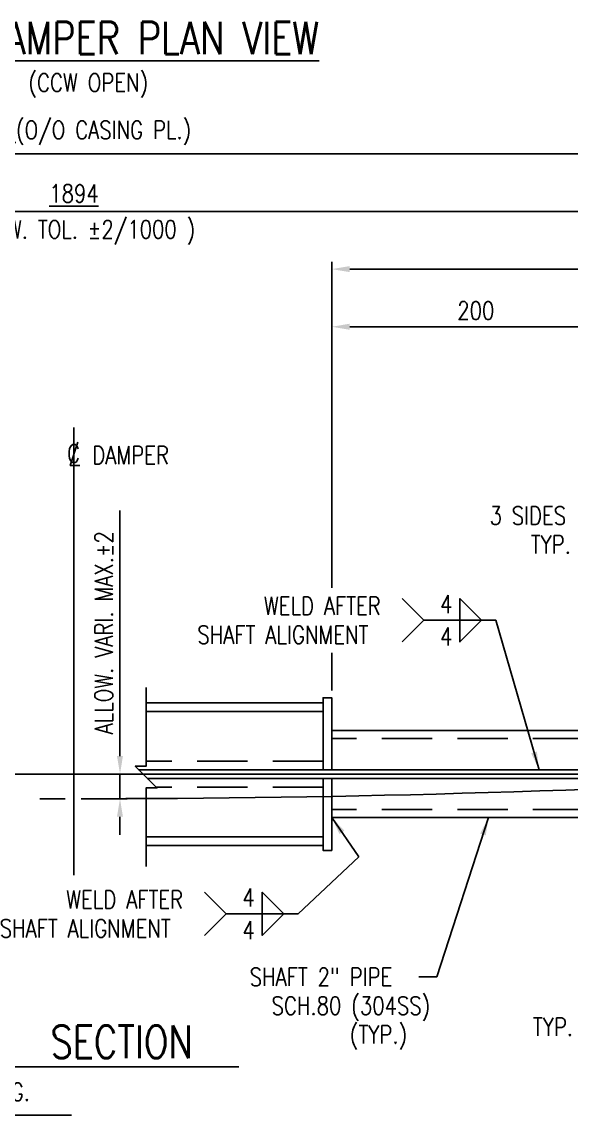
# Model space of a CAD drawing. Header units: millimetres. Extents: x 0 to 134087, y -49114 to 20834.
# Drawn here: x 85438 to 86201, y -28789 to -27272 of the extents above; entities that cross this region are included whole.
import ezdxf
from ezdxf.enums import TextEntityAlignment as Align

# ---------------------------------------------------------------- set-up
doc = ezdxf.new("R2010")
doc.units = ezdxf.units.MM
doc.header["$LTSCALE"] = 35
doc.linetypes.add('JNK-CENTER', pattern=[34, 30, -1.5, 1, -1.5])
doc.linetypes.add('JNK-HIDDEN', pattern=[3, 2, -1])
for name, color, linetype in [('CEN-R', 1, 'JNK-CENTER'), ('CON-C', 4, 'Continuous'), ('CON-G', 3, 'Continuous'), ('CON-W', 7, 'Continuous'), ('CON-Y', 2, 'Continuous'), ('Dim-W', 7, 'Continuous'), ('HID-Y', 2, 'JNK-HIDDEN'), ('STL-OBJT', 7, 'Continuous'), ('TXT-C', 4, 'Continuous'), ('TXT-Y', 2, 'Continuous')]:
    doc.layers.add(name, color=color, linetype=linetype)
doc.styles.add('SIMPLEX', font='simplex.shx', dxfattribs={"width": 0.8})
doc.dimstyles.new('DIM10x2', dxfattribs={"dimscale": 10, "dimtxt": 2.5, "dimasz": 2.5, "dimexe": 1, "dimexo": 1, "dimgap": 1, "dimtad": 1, "dimdec": 0, "dimlfac": 0.5, "dimdsep": 46, "dimtxsty": 'SIMPLEX', "dimcen": 0, "dimclrd": 256, "dimclre": 256, "dimclrt": 2, "dimadec": 1, "dimazin": 2, "dimtfac": 1, "dimtdec": 0, "dimtix": 1, "dimtmove": 2, "dimatfit": 3, "dimfxl": 1, "dimarcsym": 1})

# ---------------------------------------------------------------- blocks, each defined once
blk = doc.blocks.new('*D1773')
at = {"layer": 'CON-W', "lineweight": -2, "transparency": 16777216}
for p, q in [((84567.3, -27602.5), (84567.3, -27445)), ((86453.6, -27567.5), (86453.6, -27445)), ((84592.3, -27455), (86428.6, -27455)), ((84567.3, -27959.2), (84567.3, -27627.5)), ((86453.6, -27959.2), (86453.6, -27627.5))]:
    blk.add_line(p, q, dxfattribs=at)
at = {"layer": 'CON-W', "transparency": 16777216}
for points in [[(84592.3, -27450.8), (84592.3, -27459.2), (84567.3, -27455)], [(86428.6, -27450.8), (86428.6, -27459.2), (86453.6, -27455)]]:
    blk.add_solid(points, dxfattribs=at)
at = {"layer": 'DEFPOINTS', "color": 0, "transparency": 16777216}
for p in [(86453.6, -27455), (84567.3, -27969.2), (86453.6, -27969.2)]:
    blk.add_point(p, dxfattribs=at)
at = {"layer": 'CON-W', "color": 2, "transparency": 16777216, "insert": (85510.4, -27425.9), "char_height": 25, "attachment_point": 5, "style": 'SIMPLEX'}
blk.add_mtext('{\\L2260} (O/O CASING PL.)', dxfattribs=at)
blk = doc.blocks.new('*D1776')
at = {"layer": 'CON-W', "lineweight": -2, "transparency": 16777216}
for p, q in [((84752.6, -27602.5), (84752.6, -27525)), ((86268.2, -27602.5), (86268.2, -27525)), ((84777.6, -27535), (86243.2, -27535)), ((84752.6, -28299.9), (84752.6, -27627.5)), ((86268.2, -27856.4), (86268.2, -27627.5)), ((86268.2, -27929.5), (86268.2, -27906.4)), ((86268.2, -28299.9), (86268.2, -28024.5))]:
    blk.add_line(p, q, dxfattribs=at)
at = {"layer": 'CON-W', "transparency": 16777216}
for points in [[(84777.6, -27530.8), (84777.6, -27539.2), (84752.6, -27535)], [(86243.2, -27530.8), (86243.2, -27539.2), (86268.2, -27535)]]:
    blk.add_solid(points, dxfattribs=at)
at = {"layer": 'DEFPOINTS', "color": 0, "transparency": 16777216}
for p in [(86268.2, -27535), (84752.6, -28309.9), (86268.2, -28309.9)]:
    blk.add_point(p, dxfattribs=at)
at = {"layer": 'CON-W', "color": 2, "transparency": 16777216, "char_height": 25, "attachment_point": 5, "style": 'SIMPLEX'}
for s, insert in [('{\\L1894}', (85510.4, -27510)), ('(ALLOW. TOL. %%P2/1000 )', (85510.4, -27564))]:
    blk.add_mtext(s, dxfattribs=dict(at, insert=insert))
blk = doc.blocks.new('*D1779')
at = {"layer": 'CON-W', "lineweight": -2, "transparency": 16777216}
for p, q in [((85868.2, -28057.6), (85868.2, -27605)), ((87057.6, -27682.5), (87057.6, -27605)), ((87032.6, -27615), (85893.2, -27615)), ((87057.6, -27762.5), (87057.6, -27707.5)), ((87057.6, -28245.6), (87057.6, -27787.5)), ((85868.2, -28199.9), (85868.2, -28147.6))]:
    blk.add_line(p, q, dxfattribs=at)
at = {"layer": 'CON-W', "transparency": 16777216}
for points in [[(85893.2, -27610.8), (85893.2, -27619.2), (85868.2, -27615)], [(87032.6, -27610.8), (87032.6, -27619.2), (87057.6, -27615)]]:
    blk.add_solid(points, dxfattribs=at)
at = {"layer": 'DEFPOINTS', "color": 0, "transparency": 16777216}
for p in [(85868.2, -27615), (85868.2, -28209.9), (87057.6, -28255.6)]:
    blk.add_point(p, dxfattribs=at)
at = {"layer": 'CON-W', "color": 2, "transparency": 16777216, "insert": (86462.9, -27592.5), "char_height": 25, "attachment_point": 5, "style": 'SIMPLEX'}
blk.add_mtext('595', dxfattribs=at)
blk = doc.blocks.new('*D1781')
at = {"layer": 'CON-W', "lineweight": -2, "transparency": 16777216}
for p, q in [((85868.2, -28057.6), (85868.2, -27685)), ((86243.2, -27695), (85893.2, -27695)), ((86268.2, -27856.4), (86268.2, -27685)), ((86268.2, -27929.5), (86268.2, -27906.4)), ((86268.2, -28299.9), (86268.2, -28024.5)), ((85868.2, -28199.9), (85868.2, -28147.6))]:
    blk.add_line(p, q, dxfattribs=at)
at = {"layer": 'CON-W', "transparency": 16777216}
for points in [[(85893.2, -27690.8), (85893.2, -27699.2), (85868.2, -27695)], [(86243.2, -27690.8), (86243.2, -27699.2), (86268.2, -27695)]]:
    blk.add_solid(points, dxfattribs=at)
at = {"layer": 'DEFPOINTS', "color": 0, "transparency": 16777216}
for p in [(85868.2, -27695), (85868.2, -28209.9), (86268.2, -28309.9)]:
    blk.add_point(p, dxfattribs=at)
at = {"layer": 'CON-W', "color": 2, "transparency": 16777216, "insert": (86068.2, -27672.5), "char_height": 25, "attachment_point": 5, "style": 'SIMPLEX'}
blk.add_mtext('200', dxfattribs=at)
blk = doc.blocks.new('*D1663')
at = {"layer": 'DEFPOINTS', "color": 0, "transparency": 16777216}
for p in [(85510.4, -28315.9), (85510.4, -28350.2), (85574.3, -28350.2)]:
    blk.add_point(p, dxfattribs=at)
at = {"layer": 'Dim-W', "lineweight": -2, "transparency": 16777216}
for p, q in [((85574.3, -28290.9), (85574.3, -28265.9)), ((85520.4, -28315.9), (85584.3, -28315.9)), ((85574.3, -28315.9), (85574.3, -28350.2)), ((85520.4, -28350.2), (85584.3, -28350.2)), ((85574.3, -28375.2), (85574.3, -28400.2))]:
    blk.add_line(p, q, dxfattribs=at)
at = {"layer": 'Dim-W', "transparency": 16777216}
for points in [[(85570.1, -28290.9), (85578.4, -28290.9), (85574.3, -28315.9)], [(85570.1, -28375.2), (85578.4, -28375.2), (85574.3, -28350.2)]]:
    blk.add_solid(points, dxfattribs=at)
at = {"layer": 'Dim-W', "color": 2, "transparency": 16777216, "insert": (85551.8, -28119.8), "char_height": 25, "attachment_point": 5, "rotation": 90, "style": 'SIMPLEX'}
blk.add_mtext('ALLOW. VARI. MAX.%%P2', dxfattribs=at)
blk = doc.blocks.new('cl-mark')
at = {"layer": 'CON-Y'}
blk.add_lwpolyline([(0.51, 1.61), (-0.51, -1.62), (0.79, -1.62)], dxfattribs=at)
at = {"layer": 'CON-Y', "style": 'SIMPLEX', "width": 0.8}
blk.add_text('C', height=2.5, dxfattribs=at).set_placement((-0.05, 0.02), align=Align.MIDDLE)
blk = doc.blocks.new('SECTITLE')
at = {"layer": 'CON-G'}
for p, q in [((-1.7, 0), (44.1, 0)), ((5, -6.7), (20.86, -6.7))]:
    blk.add_line(p, q, dxfattribs=at)
blk.add_arc((5, 0), 6.7, 0, 270, dxfattribs=at)
at = {"layer": 'CON-C', "style": 'SIMPLEX', "width": 0.8}
for tag, p in [('A', (5.06, 1.04)), ('ELEVATION', (27.83, 1.22))]:
    blk.add_attdef(tag, text='', height=4.5, dxfattribs=at).set_placement(p, align=Align.CENTER)
at = {"layer": 'CON-Y', "style": 'SIMPLEX', "width": 0.8}
blk.add_attdef('SCALE', text='', height=2.5, dxfattribs=at).set_placement((44.9, -3.72), align=Align.RIGHT)
blk.add_attdef('H0000-0000', (1.54, -4.72), '', height=2.5, dxfattribs=at)

msp = doc.modelspace()

# ---------------------------------------------------------------- linework, layer by layer
for points in [[(86046.1997, -28102.4302), (86046.1997, -28072.4302), (86076.1997, -28102.4302)], [(86046.1997, -28102.4302), (86046.1997, -28132.4302), (86076.1997, -28102.4302)], [(85771.7659, -28509.9934), (85771.7659, -28479.9934), (85801.7659, -28509.9934)], [(85771.7659, -28509.9934), (85771.7659, -28539.9934), (85801.7659, -28509.9934)]]:
    msp.add_lwpolyline(points)
at = {"layer": 'CEN-R'}
for p, q in [((85510.4431, -28456.1075), (85510.4431, -27835.0491)), ((84066.1425, -28315.915), (87188.8375, -28315.915))]:
    msp.add_line(p, q, dxfattribs=at)
msp.add_arc((85510.4431, -9098.2017), 19252.0403, 266.57798231, 273.42201769, dxfattribs=at)
at = {"layer": 'CON-G'}
for p, q in [((85856.2468, -28216.92), (85610.4431, -28216.92)), ((85856.2468, -28228.92), (85610.4431, -28228.92)), ((86877.5969, -28255.615), (85868.2468, -28255.615)), ((86268.2468, -28309.915), (85600.1709, -28309.915)), ((86268.2468, -28321.915), (85612.1709, -28321.915)), ((86877.5969, -28376.215), (85868.2468, -28376.215)), ((85856.2468, -28402.9099), (85610.4431, -28402.9099)), ((85856.2468, -28414.9099), (85610.4431, -28414.9099))]:
    msp.add_line(p, q, dxfattribs=at)
for points in [[(85856.2468, -28309.915), (85856.2468, -28209.915), (85868.2468, -28209.915), (85868.2468, -28309.915)], [(85856.2468, -28321.915), (85856.2468, -28421.915), (85868.2468, -28421.915), (85868.2468, -28321.915)]]:
    msp.add_lwpolyline(points, close=True, dxfattribs=at)
at = {"layer": 'CON-W'}
for p, q in [((86096.1997, -28102.4302), (85996.1997, -28102.4302)), ((85821.7659, -28509.9934), (85721.7659, -28509.9934))]:
    msp.add_line(p, q, dxfattribs=at)
for points in [[(85966.1997, -28072.4302), (85996.1997, -28102.4302), (85966.1997, -28132.4302)], [(85610.4431, -28444.4505), (85610.4431, -28335.1872), (85625.4431, -28335.1872), (85595.4431, -28305.1872), (85610.4431, -28305.1872), (85610.4431, -28195.9238)], [(85691.7659, -28479.9934), (85721.7659, -28509.9934), (85691.7659, -28539.9934)]]:
    msp.add_lwpolyline(points, dxfattribs=at)
at = {"layer": 'HID-Y'}
for p, q in [((87057.5969, -28266.615), (85868.2468, -28266.615)), ((85856.2468, -28297.915), (85610.4431, -28297.915)), ((85856.2468, -28333.915), (85624.1709, -28333.915)), ((87057.5969, -28365.215), (85868.2468, -28365.215))]:
    msp.add_line(p, q, dxfattribs=at)
at = {"layer": 'STL-OBJT'}
for p, q in [((85574.2751, -28265.915), (85574.2751, -27950.302)), ((86013.9845, -28597.5827), (85988.9845, -28597.5827))]:
    msp.add_line(p, q, dxfattribs=at)

# ---------------------------------------------------------------- block references
at = {"layer": 'CON-Y'}
ref = msp.add_blockref('cl-mark', (85510.4431, -27871.2419), dxfattribs=dict(at, xscale=10, yscale=10, zscale=10))
ref.add_attrib('EQUIP-NAME', 'DAMPER', (85535.8567, -27885.7592), dxfattribs={"layer": '0', "height": 25, "style": 'SIMPLEX', "width": 0.8})
at = {"layer": 'STL-OBJT', "xscale": 10, "yscale": 10, "zscale": 10}
msp.add_blockref('SECTITLE', (85298.4431, -28722.4304), dxfattribs=at).add_auto_attribs({'H0000-0000': 'THIS DWG.', 'A': 'A', 'ELEVATION': 'SECTION'})

# ---------------------------------------------------------------- texts
at = {"layer": 'CON-W', "color": 2, "style": 'SIMPLEX', "width": 0.8}
for p in [(86018.6997, -28092.4302), (86018.6997, -28137.4302), (85744.2659, -28499.9934), (85744.2659, -28544.9934)]:
    msp.add_text('4', height=25, dxfattribs=at).set_placement(p)
at = {"layer": 'STL-OBJT', "color": 2, "style": 'SIMPLEX', "width": 0.8}
msp.add_text('(CCW OPEN)', height=25, dxfattribs=at).set_placement((85530.4291, -27368.6467), align=Align.CENTER)
for s, p in [('SHAFT 2" PIPE', (85754.2226, -28610.0827)), ('SCH.80 (304SS)', (85784.6988, -28650.0827)), ('(TYP.)', (85893.2702, -28690.0827))]:
    msp.add_text(s, height=25, dxfattribs=at).set_placement(p)
at = {"layer": 'TXT-C', "style": 'SIMPLEX', "width": 0.8}
msp.add_text('%%USTACK DAMPER PLAN VIEW', height=45, dxfattribs=at).set_placement((85530.4291, -27294.2532), align=Align.MIDDLE_CENTER)
at = {"layer": 'TXT-Y', "style": 'SIMPLEX', "width": 0.8}
for s, p in [('3 SIDES', (86087.3171, -27957.155)), ('TYP.', (86144.4599, -27997.155)), ('WELD AFTER', (85774.1886, -28082.6302)), ('SHAFT ALIGNMENT', (85681.8076, -28122.6302)), ('WELD AFTER', (85499.7548, -28490.1934)), ('SHAFT ALIGNMENT', (85407.3739, -28530.1934)), ('TYP.', (86147.4672, -28666.968))]:
    msp.add_text(s, height=25, dxfattribs=at).set_placement(p, align=Align.MIDDLE_LEFT)

# ---------------------------------------------------------------- dimensions: what is measured, and where the dimension line sits
at = {"layer": 'CON-W'}
for base, p1, p2, text, picture, middle in [((86453.5969, -27454.9905), (84567.2893, -27969.1989), (86453.5969, -27969.1989), '{\\L2260} (O/O CASING PL.)', '*D1773', (85510.4431, -27425.9428)), ((86268.2468, -27534.9905), (84752.6394, -28309.915), (86268.2468, -28309.915), '{\\L1894}\\X(ALLOW. TOL. %%P2/1000 )', '*D1776', (85510.4431, -27534.9905))]:
    dim = msp.add_linear_dim(base=base, p1=p1, p2=p2, text=text, dimstyle='DIM10x2', dxfattribs=at)
    dim.commit()
    dim.dimension.update_dxf_attribs({"geometry": picture, "text_midpoint": middle})
for base, p1, picture, middle in [((85868.2468, -27614.9905), (87057.5969, -28255.615), '*D1779', (86462.9218, -27592.4905)), ((85868.2468, -27694.9905), (86268.2468, -28309.915), '*D1781', (86068.2468, -27672.4905))]:
    dim = msp.add_linear_dim(base=base, p1=p1, p2=(85868.2468, -28209.915), angle=180, dimstyle='DIM10x2', dxfattribs=at)
    dim.commit()
    dim.dimension.update_dxf_attribs({"geometry": picture, "text_midpoint": middle})
at = {"layer": 'Dim-W'}
dim = msp.add_linear_dim(base=(85574.2751, -28350.242), p1=(85510.4431, -28315.915), p2=(85510.4431, -28350.242), angle=90, text='ALLOW. VARI. MAX.%%P2', dimstyle='DIM10x2', dxfattribs=at)
dim.commit()
dim.dimension.update_dxf_attribs({"geometry": '*D1663', "text_midpoint": (85551.7751, -28119.7853), "dimtype": 160})

# ---------------------------------------------------------------- leaders
at = {"layer": 'STL-OBJT'}
for points in [[(86156.0136, -28309.915), (86096.1997, -28102.4302)], [(85868.2468, -28376.215), (85905.6058, -28430.9537), (85821.7659, -28509.9934)], [(86085.8199, -28376.215), (86013.9845, -28597.5827)]]:
    msp.add_leader(points, dimstyle='DIM10x2', dxfattribs=at)

doc.saveas('drawing.dxf')
